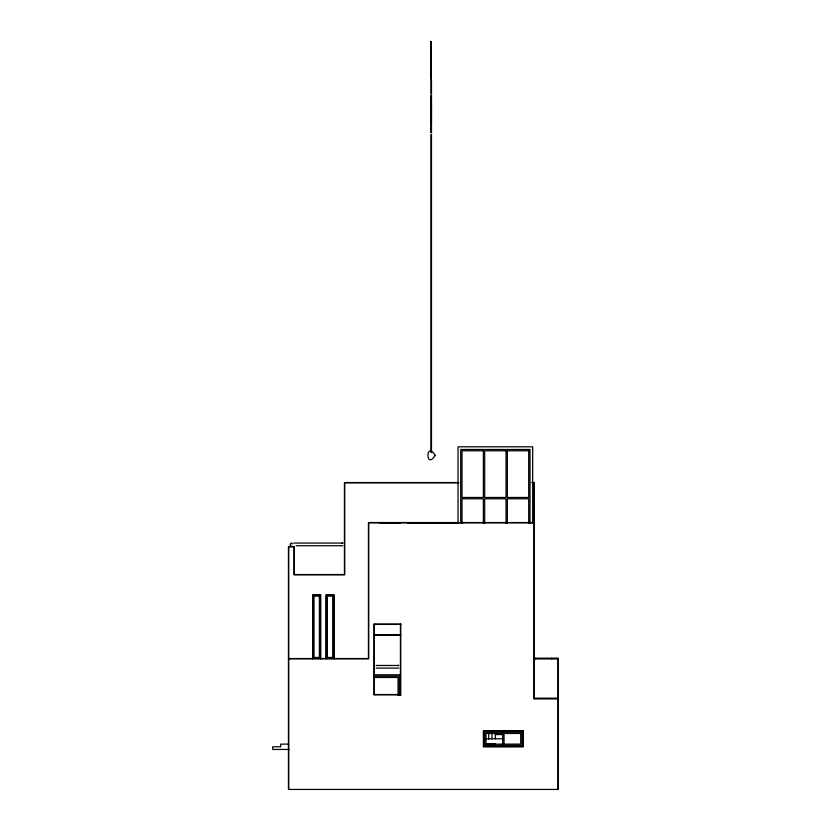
<?xml version="1.0" encoding="UTF-8"?>
<svg xmlns="http://www.w3.org/2000/svg" width="831" height="831" viewBox="0 0 831 831"><rect width="100%" height="100%" fill="white"/><g stroke="black" fill="none" stroke-linecap="round" stroke-linejoin="round"><path stroke-width="1.25" d="M430.977 55.293L431.466 55.293M291.047 543.11L290.04 544.398L291.047 545.697M376.173 665.475L398.838 665.475L397.415 665.454M398.838 668.114L376.173 668.114M342.839 545.728L296.2 545.728M430.687 43.482L431.216 43.482M430.687 44.718L431.216 44.718M430.687 45.518L431.216 45.518M430.687 46.785L431.216 46.785M430.687 46.972L431.216 46.858M430.687 48.167L431.216 48.167M430.687 49.299L431.216 49.299M430.687 50.244L431.216 50.244M430.687 50.462L431.216 50.462M430.687 52.031L431.216 52.031M430.687 53.589L431.216 53.589M430.687 53.849L431.216 53.807M430.687 54.753L431.216 54.753M430.687 56.716L431.216 56.716M430.687 57.775L431.216 57.775M430.687 58.461L431.216 58.43M430.687 59.302L431.216 59.302M430.687 60.102L431.216 60.102M430.687 61.338L431.216 61.338M430.687 61.525L431.216 61.525M430.687 62.616L431.216 62.616M430.687 65.483L431.216 65.483M430.687 65.961L431.216 65.961M430.687 66.937L431.216 66.906M430.687 67.81L431.216 67.81M430.687 68.256L431.216 68.256M430.687 68.62L431.216 68.62M430.687 70.001L431.216 70.001M430.687 70.251L431.216 70.251M430.687 75.195L431.216 75.195M430.687 78.332L431.216 78.332M430.957 97.03L431.486 97.03M430.957 98.266L431.486 98.266M430.957 99.897L431.486 99.897M430.957 100.406L431.486 100.406M430.957 101.621L431.486 101.621M430.957 102.587L431.486 102.587M431.486 103.646L430.957 103.719L431.486 103.792M430.957 104.01L431.486 104.01M430.957 105.08L431.486 105.08M430.957 105.537L431.486 105.651M430.957 105.973L431.486 105.901M430.957 106.648L431.486 106.597M430.957 106.96L431.486 106.939M430.957 107.106L431.486 107.137M430.957 107.396L431.486 107.292M430.957 108.653L431.486 108.653M430.957 109.214L431.486 109.214M430.957 109.609L431.486 109.609M430.957 109.817L431.486 109.817M430.957 110.263L431.486 110.263M430.957 111.063L431.486 111.063M430.957 111.614L431.486 111.614M430.957 112.019L431.486 112.019M430.957 113.504L431.486 113.504M430.957 113.722L431.486 113.65M430.957 114.346L431.486 114.346M430.957 114.74L431.486 114.74M430.957 114.886L431.486 114.886M430.957 115.509L431.486 115.509M430.957 116.818L431.486 116.818M430.957 117.431L431.486 117.431M430.957 117.472L431.486 117.472M430.957 117.69L431.486 117.69M430.957 118.366L431.486 118.366M430.957 118.636L431.486 118.636M430.957 118.812L431.486 118.812M430.957 118.958L431.486 118.999M430.957 119.03L431.486 119.03M430.957 119.29L431.486 119.29M430.957 119.508L431.486 119.467M430.957 119.986L431.486 119.986M430.957 120.256L431.486 120.35M430.957 120.453L431.486 120.453M430.957 120.661L431.486 120.599M430.957 120.786L431.486 120.848M430.957 121.471L431.486 121.513M430.957 121.804L431.486 121.804M430.957 122.022L431.486 122.022M430.957 122.167L431.486 122.167M430.957 123.549L431.486 123.663M430.957 123.798L431.486 123.798M430.957 126.53L431.486 126.53M430.957 128.701L431.486 128.743M430.957 129.117L431.486 129.117M430.957 131.911L431.486 131.88M458.722 482.541L344.439 482.541L344.439 574.533L294.309 574.533L294.309 546.528L288.44 546.528L288.44 789.45L558.287 789.45L558.287 658.256L534.291 658.256M531.705 482.541L534.291 482.541L534.291 698.788M458.816 482.801L344.709 482.801L344.709 574.792L294.039 574.792L294.039 546.798L288.71 546.798L288.71 789.45M532.692 482.801L534.021 482.801L534.021 698.788L558.287 698.788M534.291 522.533L368.434 522.533L368.434 658.526L288.44 658.526M534.021 522.803L368.704 522.803L368.704 658.796L288.71 658.796M379.902 523.063L400.438 523.063M407.637 523.063L456.427 523.063M293.79 543.069L342.839 543.069L342.029 543.069M401.207 624.123L374.033 624.123L374.033 694.789L400.698 694.789M374.303 624.393L400.438 624.393M374.033 634.791L400.698 634.791M374.033 635.061L400.698 635.061M533.637 658.526L558.287 658.526M534.021 658.796L558.287 658.796M373.742 674.793L400.698 674.793M373.773 676.122L399.368 676.122L399.368 695.308M373.805 677.462L398.039 677.462L398.039 695.329M374.303 694.519L400.438 694.519M534.291 698.258L558.287 698.258M534.291 698.518L558.287 698.518M502.693 733.451L486.031 733.451L486.031 744.119M504.033 733.451L520.694 733.451L520.694 744.119L504.033 744.119M503.056 733.783L495.359 733.783L495.359 738.79M495.359 734.583L503.056 734.583M485.439 738.79L503.544 738.79M485.107 743.787L495.359 743.787M288.71 744.119L280.712 744.119L280.712 746.789L272.713 746.789L272.713 749.448L289.126 749.448M485.439 744.119L503.544 744.119M291.868 543.162L292.616 543.9M558.027 658.526L558.027 789.45M551.358 658.256L551.358 658.796M535.361 658.256L535.361 658.796M532.692 523.426L532.692 446.808L458.026 446.808L458.026 523.426M530.022 523.437L530.022 449.478L460.696 449.478L460.696 523.437M528.693 523.426L528.693 498.797L507.357 498.797L507.357 523.426M506.027 523.426L506.027 498.797L484.691 498.797L484.691 523.426M504.033 732.121L504.033 745.449M502.693 733.337L502.693 744.244M491.931 733.773L491.931 738.894M488.69 732.807L488.69 739.247M483.362 523.426L483.362 498.797L462.026 498.797L462.026 523.426M431.486 79.849L431.486 93.446M431.486 132.42L431.486 94.807L430.957 94.807L430.957 132.42M431.486 134.248L431.486 452.407M431.216 41.55L431.216 78.872M430.957 79.849L430.957 93.446M430.957 134.248L430.957 452.407M430.687 41.55L430.687 78.872M400.698 624.123L400.698 695.412M400.438 624.123L400.438 694.913M374.303 624.123L374.303 694.789M334.041 658.796L334.041 594.799L326.043 594.799L326.043 658.796M333.771 658.526L333.771 595.058L326.303 595.058L326.303 658.526M320.704 658.796L320.704 594.799L312.705 594.799L312.705 658.796M320.444 658.526L320.444 595.058L312.975 595.058L312.975 658.526M435.215 455.367C425.43 470.647 425.534 440.087 435.215 455.367M431.216 66.688L430.687 66.688L431.216 66.792M431.486 107.853L430.957 107.853L431.486 107.937M431.486 108.227L430.957 108.227L431.486 108.3M483.362 450.807L462.026 450.807L462.026 497.468L483.362 497.468L483.362 450.807M506.027 450.807L484.691 450.807L484.691 497.468L506.027 497.468L506.027 450.807M528.693 450.807L507.357 450.807L507.357 497.468L528.693 497.468L528.693 450.807M319.374 596.128L314.035 596.128L314.035 657.456L319.374 657.456L319.374 596.128M332.701 596.128L327.372 596.128L327.372 657.456L332.701 657.456L332.701 596.128M523.364 730.792L483.362 730.792L483.362 746.789L523.364 746.789L523.364 730.792M523.094 731.051L483.632 731.051L483.632 746.518L523.094 746.518L523.094 731.051M522.024 732.121L484.691 732.121L484.691 745.449L522.024 745.449L522.024 732.121"/></g></svg>
